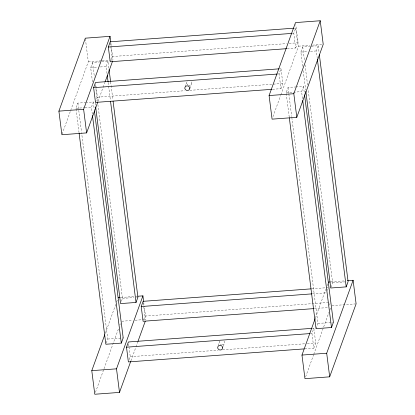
<?xml version="1.0" encoding="UTF-8"?>
<svg xmlns="http://www.w3.org/2000/svg" width="415" height="415" viewBox="0 0 415 415"><rect width="100%" height="100%" fill="white"/><g stroke="black" fill="none" stroke-linecap="round" stroke-linejoin="round"><path stroke-width="0.31" stroke-dasharray="2.08 1.56" d="M62.11 134.123L70.472 111.018M70.695 110.411L88.302 61.762L85.397 38.808M79.058 132.758L75.961 108.331L77.849 103.117L86.216 102.495M92.467 81.817L90.678 67.676L92.566 62.463L108.019 61.316L108.912 68.387M92.312 114.255L91.414 107.184L93.302 101.971L86.865 102.448M107.029 73.6L106.131 66.53L108.019 61.316M95.492 102.417L97.38 97.203L95.751 84.38M111.044 59.444L112.097 56.549L110.307 42.444M98.065 101.281L102.904 87.902M103.128 87.295L104.886 82.429M185.132 86.745L186.807 82.113M189.863 88.426L191.538 83.794M105.208 333.567L115.775 304.377M116.657 301.949L117.315 300.123M106.271 343.096L107.739 339.039L81.594 132.686M121.408 301.285L122.456 298.39L97.94 104.891M95.429 392.424L103.797 369.319M104.015 368.712L118.545 328.581M119.862 324.929L120.303 323.716M129.21 359.618L130.258 356.718L129.122 347.744M143.715 319.54L144.975 316.069L143.351 303.246M130.943 360.796L135.788 347.417M136.006 346.81L137.77 341.944M272.551 89.282L280.95 88.66L279.082 73.917L280.971 68.703L279.674 68.797M287.263 48.628L295.667 48.005L293.799 33.262L295.682 28.049L294.391 28.147M280.95 88.66L282.838 83.446L280.971 68.703M295.667 48.005L297.555 42.797L295.682 28.049M272.956 116.714L280.659 95.429M280.882 94.822L298.489 46.174L295.745 24.495M289.239 117.17L286.148 92.742L288.036 87.529L296.403 86.906M302.654 66.229L300.865 52.088L302.748 46.874L309.834 46.35M302.499 98.666L301.601 91.596L303.49 86.382L297.047 86.86M317.293 58.655L316.318 50.941L318.206 45.728L310.477 46.304M218.28 345.539L219.748 341.483A2.511 2.345 19.9 0 0 219.582 342.074L219.758 343.293A2.511 2.345 19.9 0 0 221.112 344.621M223.312 346.354L224.359 343.459M315.395 317.978L325.739 289.4M327.062 285.748L327.943 283.32M304.781 348.849L313.828 348.18L311.961 333.432L313.849 328.224L312.557 328.317M327.518 290.464L328.353 288.145M316.038 328.664L317.926 323.456L291.781 117.097M330.963 287.434L332.643 282.802L308.127 89.303M313.828 348.18L315.716 342.966L313.849 328.224M329.386 305.207L330.013 303.474M305.616 376.836L313.543 354.95M313.761 354.337L328.95 312.381M329.832 309.953L330.49 308.127M292.508 33.356L293.799 33.262M112.097 56.549L286.568 43.611M289.151 43.419L297.555 42.797M88.302 61.762L101.618 60.777M102.251 60.73L110.494 60.118M111.132 60.071L113.03 59.931L111.334 46.542M298.489 46.174L309.901 45.328M312.438 45.142L323.218 44.343M90.678 67.676L97.758 67.147M100.337 66.96L106.131 66.53M300.865 52.088L307.946 51.564M310.524 51.372L316.318 50.941M277.791 74.01L279.082 73.917M97.38 97.203L184.613 90.735M189.785 90.351L282.838 83.446M75.961 108.331L84.333 107.708M84.976 107.661L91.414 107.184M286.148 92.742L301.601 91.596M120.734 297.503L135.316 296.419M135.949 296.372L137.215 296.279M330.916 281.915L344.232 280.924M122.456 298.39L134.045 297.529M136.623 297.337L137.91 297.244M332.643 282.802L344.875 281.894M311.764 288.814L328.566 287.569M312.464 293.836L326.034 292.829M144.975 316.069L328.493 302.457M121.818 321.236L132.598 320.437M135.134 320.25L143.377 319.638M144.01 319.592L145.914 319.446L144.218 306.057M332.005 305.648L355.463 303.91M314.331 308.578L327.902 307.572M107.739 339.039L123.193 337.898M317.926 323.456L333.38 322.31M310.669 333.53L311.961 333.432M130.258 356.718L218.14 350.203M222.663 349.866L304.729 343.781M307.318 343.589L315.716 342.966M318.206 45.728L319.021 52.155M302.748 46.874L304.543 61.015M305.03 64.875L307.634 85.443M303.225 70.732L305.668 90.014M303.49 86.382L304.465 94.096M288.036 87.529L288.767 93.313M288.85 93.956L291.698 116.454M110.93 43.352L111.256 45.904M143.73 302.234L144.135 305.419M110.623 81.89L112.906 99.885M108.17 82.601L110.447 100.601M128.634 343.9L129.039 347.106M92.566 62.463L94.438 77.247M95.414 84.961L97.452 101.032M95.154 103.034L95.481 105.602M93.302 101.971L94.278 109.685M77.849 103.117L81.511 132.043M221.74 344.803A2.511 2.345 19.9 0 0 224.525 342.868L224.349 341.649A2.511 2.345 19.9 0 0 223.561 340.648M188.389 85.163A2.511 2.345 19.9 0 0 191.657 83.192L191.611 82.575A2.511 2.345 19.9 0 0 191.035 81.459M187.803 84.873A2.511 2.345 19.9 0 1 186.734 83.332L186.688 82.715A2.511 2.345 19.9 0 1 187.092 81.568"/><path stroke-width="0.62" d="M97.841 101.888L86.616 132.899L61.892 134.73L58.899 111.137L85.314 38.17L110.042 36.338L110.769 42.076M86.616 132.899L83.628 109.306L110.042 36.338M271.903 89.334L95.492 102.417L93.624 87.669L95.507 82.455L279.03 68.849M286.62 48.68L110.208 61.762L108.341 47.014L110.224 41.806L293.747 28.194M105.109 81.822L112.59 61.145M130.725 361.403L119.499 392.414L94.77 394.25L91.782 370.657L104.767 334.781M79.135 133.402L105.851 344.253L121.305 343.106L123.193 337.898L94.444 110.971M95.647 106.888L120.568 303.598L136.021 302.452L137.91 297.244L113.067 101.172M119.499 392.414L116.511 368.826L142.921 295.854L137.853 296.232M304.138 348.896L128.37 361.932L126.502 347.189L128.391 341.976L311.909 328.364M313.683 308.625L143.087 321.277L141.219 306.535L143.108 301.321L311.12 288.861M137.988 341.338L145.25 321.272M269.086 95.554L295.501 22.586L320.23 20.75L323.218 44.343L296.803 117.31L272.079 119.147L269.086 95.554L293.815 93.717L320.23 20.75M347.402 280.69L353.108 280.27L356.101 303.863L329.686 376.83L304.958 378.662L301.97 355.069L315.177 318.585M289.322 117.813L316.038 328.664L331.492 327.518L333.38 322.31L304.548 94.739M305.829 91.3L330.755 288.01L346.209 286.869L348.097 281.655L319.343 54.728M329.686 376.83L326.698 353.238L353.108 280.27M108.341 47.014L291.859 33.408M93.624 87.669L277.142 74.057M58.899 111.137L83.628 109.306M118.197 297.69L120.096 297.55M328.384 282.101L330.283 281.961M141.219 306.535L311.815 293.882M126.502 347.189L310.026 333.577M91.782 370.657L116.511 368.826M301.97 355.069L326.698 353.238M317.376 59.298L346.209 286.869M302.743 100.596L331.492 327.518M293.815 93.717L296.803 117.31M142.921 295.854L143.652 301.596M109.078 69.673L110.54 81.247M107.272 75.53L108.087 81.957M110.53 101.244L136.021 302.452M92.472 115.541L121.305 343.106M222.637 347.464L222.461 346.862A2.511 2.345 19.9 0 0 217.693 347.288L217.87 348.507A2.511 2.345 19.9 0 0 222.637 348.081L222.637 347.464M189.774 88.405L189.728 87.788A2.511 2.345 19.9 0 0 184.8 87.928L184.846 88.545A2.511 2.345 19.9 0 0 189.774 88.405"/></g></svg>
